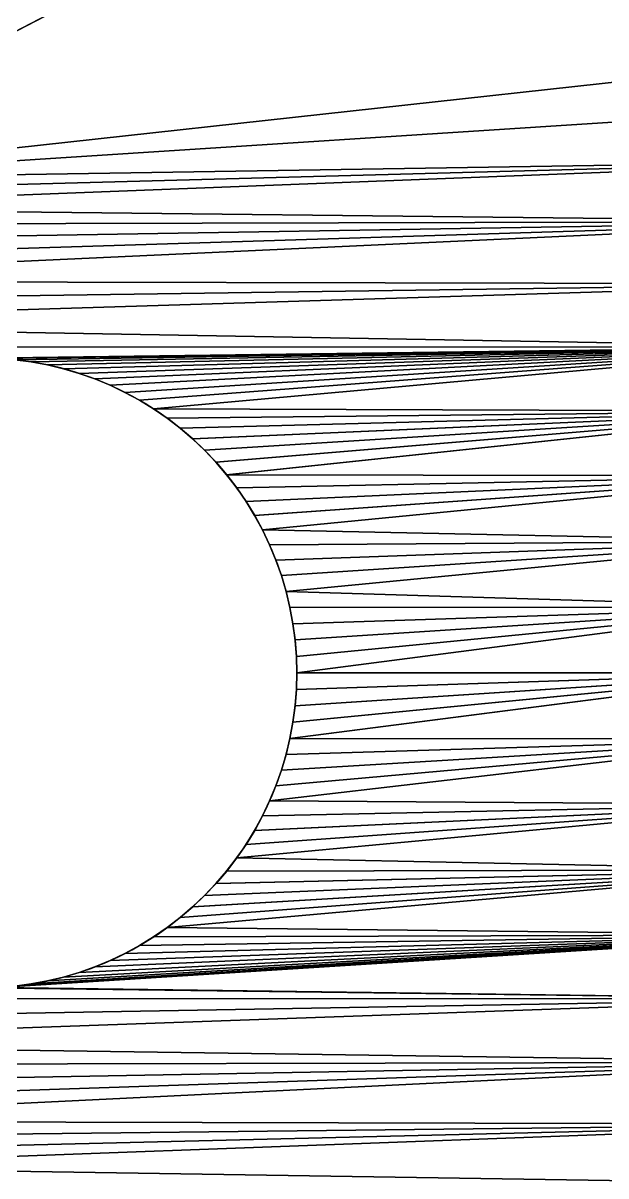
# Model space of a CAD drawing. Header units: millimetres. Extents: x 2854 to 3045, y 1707 to 1839.
# Drawn here: x 2959.664 to 2961.978, y 1712.031 to 1716.608 of the extents above; entities that cross this region are included whole.
import ezdxf

# ---------------------------------------------------------------- set-up
doc = ezdxf.new("R2010")
doc.units = ezdxf.units.MM

# ---------------------------------------------------------------- blocks, each defined once
blk = doc.blocks.new('Cilindro')
at = {"color": 250, "true_color": 0x1e1e1e}
for p, q in [((9.7606, 10.0001, 12.3261), (16.2486, 10.0004, 8.9602)), ((14.3661, 0.0003, 7.8839), (14.366, 10.0003, 7.8839)), ((9.7608, 0.0001, 12.326), (16.2488, 0.0004, 8.9602))]:
    blk.add_line(p, q, dxfattribs=at)
for p, q in [((14, 0.0003, 7), (13.9999, 10.0003, 7)), ((14.0017, 0.0003, 7.0654), (14.0016, 10.0003, 7.0654)), ((14.0017, 0.0003, 6.9346), (14.0016, 10.0003, 6.9346)), ((14.0068, 0.0003, 7.1307), (14.0067, 10.0003, 7.1307)), ((14.0068, 0.0003, 6.8693), (14.0067, 10.0003, 6.8693)), ((14.0154, 0.0003, 7.1955), (14.0153, 10.0003, 7.1955)), ((14.0154, 0.0003, 6.8045), (14.0153, 10.0003, 6.8045)), ((14.0273, 0.0003, 7.2599), (14.0272, 10.0003, 7.2599)), ((14.0273, 0.0003, 6.7401), (14.0272, 10.0003, 6.7401)), ((14.0426, 0.0003, 7.3235), (14.0425, 10.0003, 7.3235)), ((14.0426, 0.0003, 6.6765), (14.0425, 10.0003, 6.6765)), ((14.0612, 0.0003, 7.3863), (14.061, 10.0003, 7.3863)), ((14.0612, 0.0003, 6.6137), (14.061, 10.0003, 6.6137)), ((14.083, 0.0003, 7.448), (14.0829, 10.0003, 7.448)), ((14.083, 0.0003, 6.552), (14.0829, 10.0003, 6.552)), ((14.1081, 0.0003, 7.5084), (14.1079, 10.0003, 7.5084)), ((14.1081, 0.0003, 6.4916), (14.1079, 10.0003, 6.4916)), ((14.1362, 0.0003, 7.5675), (14.1361, 10.0003, 7.5675)), ((14.1362, 0.0003, 6.4325), (14.1361, 10.0003, 6.4325)), ((14.1675, 0.0003, 7.625), (14.1673, 10.0003, 7.625)), ((14.1675, 0.0003, 6.375), (14.1673, 10.0003, 6.375)), ((14.2017, 0.0003, 7.6808), (14.2015, 10.0003, 7.6808)), ((14.2017, 0.0003, 6.3192), (14.2015, 10.0003, 6.3192)), ((14.2387, 0.0003, 7.7347), (14.2386, 10.0003, 7.7347)), ((14.2387, 0.0003, 6.2653), (14.2386, 10.0003, 6.2653)), ((14.2786, 0.0003, 7.7867), (14.2784, 10.0003, 7.7867)), ((14.2786, 0.0003, 6.2133), (14.2784, 10.0003, 6.2134)), ((14.3211, 0.0003, 7.8364), (14.3209, 10.0003, 7.8364)), ((14.3211, 0.0003, 6.1636), (14.3209, 10.0003, 6.1636)), ((14.3661, 0.0004, 6.1161), (14.366, 10.0004, 6.1161)), ((14.4136, 0.0004, 7.9289), (14.4135, 10.0004, 7.9289)), ((14.4136, 0.0004, 6.0711), (14.4135, 10.0004, 6.0711)), ((14.4633, 0.0004, 7.9714), (14.4632, 10.0004, 7.9714)), ((14.5153, 0.0004, 8.0113), (14.5151, 10.0004, 8.0113)), ((14.5153, 0.0004, 5.9887), (14.5151, 10.0004, 5.9887)), ((14.5692, 0.0004, 5.9517), (14.5691, 10.0004, 5.9517)), ((14.5692, 0.0004, 8.0483), (14.5691, 10.0004, 8.0483)), ((14.625, 0.0004, 5.9175), (14.6249, 10.0004, 5.9175)), ((14.625, 0.0004, 8.0825), (14.6249, 10.0004, 8.0825)), ((14.6825, 0.0004, 5.8862), (14.6824, 10.0004, 5.8862)), ((14.6825, 0.0004, 8.1138), (14.6824, 10.0004, 8.1138)), ((14.7416, 0.0004, 5.8581), (14.7414, 10.0004, 5.8581)), ((14.7416, 0.0004, 8.1419), (14.7414, 10.0004, 8.1419)), ((14.802, 0.0004, 5.833), (14.8019, 10.0004, 5.833)), ((14.802, 0.0004, 8.167), (14.8019, 10.0004, 8.167)), ((14.8637, 0.0004, 5.8112), (14.8636, 10.0004, 5.8112)), ((14.8637, 0.0004, 8.1888), (14.8636, 10.0004, 8.1888)), ((14.9265, 0.0004, 5.7926), (14.9263, 10.0004, 5.7926)), ((14.9265, 0.0004, 8.2074), (14.9263, 10.0004, 8.2074)), ((14.9901, 0.0004, 5.7773), (14.99, 10.0004, 5.7773)), ((14.9901, 0.0004, 8.2227), (14.99, 10.0004, 8.2227)), ((15.0545, 0.0004, 5.7654), (15.0543, 10.0004, 5.7654)), ((15.0545, 0.0004, 8.2346), (15.0543, 10.0004, 8.2346))]:
    blk.add_line(p, q)
at = {"color": 40, "true_color": 0xffcc32}
blk.add_line((14.4633, 0.0004, 6.0286), (14.4632, 10.0004, 6.0286), dxfattribs=at)
at = {"color": 250, "true_color": 0x1e1e1e, "extrusion": (1.32248e-05, -1, -2.54174e-07)}
for centre in [(15.25, 7, -10.0002), (15.25, 7, -0.0002)]:
    blk.add_circle(centre, 1.25, dxfattribs=at)
at = {"color": 250, "true_color": 0x1e1e1e}
mesh = blk.add_polyface(dxfattribs=at)
corners = [(6.9999, 10.0001, 12), (4.2391, 10, 12.3261), (9.7606, 10.0001, 12.3261), (9.7238, 10.0001, 12.346), (4.5594, 10.0001, 12.4813), (9.4403, 10.0001, 12.4813), (4.8497, 10.0001, 12.6015), (9.1501, 10.0001, 12.6015), (5.1458, 10.0001, 12.7063), (8.854, 10.0001, 12.7063), (5.447, 10.0001, 12.7956), (8.5528, 10.0001, 12.7956), (5.7524, 10.0001, 12.8689), (8.2473, 10.0001, 12.8689), (6.0613, 10.0001, 12.9261), (7.9385, 10.0001, 12.9261), (6.3727, 10.0001, 12.9671), (7.627, 10.0001, 12.9671), (6.6859, 10.0001, 12.9918), (7.3139, 10.0001, 12.9918), (6.9999, 10.0001, 13), (6.6859, 10.0001, 1.0082), (7.3139, 10.0001, 1.0082), (6.9999, 10.0001, 1), (6.3727, 10.0001, 1.0329), (7.627, 10.0001, 1.0329), (6.0613, 10.0001, 1.0739), (7.9385, 10.0001, 1.0739), (5.7524, 10.0001, 1.1311), (8.2473, 10.0001, 1.1311), (5.447, 10.0001, 1.2044), (8.5528, 10.0001, 1.2044), (5.1458, 10.0001, 1.2937), (8.854, 10.0001, 1.2937), (4.8497, 10.0001, 1.3985), (9.1501, 10.0001, 1.3985), (4.5594, 10.0001, 1.5187), (9.4403, 10.0001, 1.5187), (4.2759, 10.0001, 1.654), (9.7238, 10.0001, 1.654), (4.2391, 10, 1.674), (9.7606, 10.0001, 1.674), (7.5225, 10.0001, 2.0274), (7.782, 10.0001, 2.0616), (8.0394, 10.0001, 2.1093), (8.294, 10.0001, 2.1704), (8.545, 10.0001, 2.2447), (8.7917, 10.0001, 2.3321), (16.2486, 10.0004, 5.0398), (9.0336, 10.0001, 2.4323), (9.2698, 10.0001, 2.545), (9.4999, 10.0002, 2.6699), (9.7231, 10.0002, 2.8067), (9.9388, 10.0002, 2.9549), (10.1465, 10.0002, 3.1143), (10.3455, 10.0002, 3.2843), (10.5354, 10.0002, 3.4645), (10.7156, 10.0002, 3.6543), (10.8856, 10.0002, 3.8534), (13.9999, 10.0003, 7), (11.9999, 10.0002, 7), (11.993, 10.0002, 7.2617), (14.0425, 10.0003, 7.3235), (11.9725, 10.0002, 7.5226), (16.2486, 10.0004, 8.9602), (11.33, 10.0002, 9.5), (11.1932, 10.0002, 9.7232), (11.045, 10.0002, 9.9389), (10.8856, 10.0002, 10.1466), (10.7156, 10.0002, 10.3457), (10.5354, 10.0002, 10.5355), (10.3455, 10.0002, 10.7157), (10.1465, 10.0002, 10.8857), (9.9388, 10.0002, 11.0451), (9.7231, 10.0002, 11.1934), (9.4999, 10.0001, 11.3301), (9.2698, 10.0001, 11.455), (9.0336, 10.0001, 11.5677), (8.7917, 10.0001, 11.6679), (8.545, 10.0001, 11.7553), (8.294, 10.0001, 11.8296), (8.0394, 10.0001, 11.8907), (7.782, 10.0001, 11.9384), (7.5225, 10.0001, 11.9726), (7.2615, 10.0001, 11.9932)]
mesh.append_faces([[corners[k] for k in face] for face in [(19, 18, 20), (21, 22, 23)]], dxfattribs={"vtx0": -1, "color": 250})
mesh.append_faces([[corners[k] for k in face] for face in [(2, 1, 3), (3, 4, 5), (5, 6, 7), (7, 8, 9), (9, 10, 11), (11, 12, 13), (13, 14, 15), (15, 16, 17), (17, 18, 19), (22, 24, 25), (25, 26, 27), (27, 28, 29), (29, 30, 31), (31, 32, 33), (33, 34, 35), (35, 36, 37), (37, 38, 39), (39, 40, 41), (41, 47, 48), (64, 65, 2)]], dxfattribs={"vtx0": -1, "vtx1": -1, "color": 250})
mesh.append_faces([[corners[k] for k in face] for face in [(0, 1, 2), (41, 40, 42)]], dxfattribs={"vtx0": -1, "vtx1": -1, "vtx2": -1, "color": 250})
mesh.append_faces([[corners[k] for k in face] for face in [(41, 42, 43), (41, 43, 44), (41, 44, 45), (41, 45, 46), (41, 46, 47), (48, 47, 49), (48, 49, 50), (48, 50, 51), (48, 51, 52), (48, 52, 53), (48, 53, 54), (48, 54, 55), (48, 55, 56), (48, 56, 57), (48, 57, 58), (59, 60, 61), (62, 61, 63), (2, 65, 66), (2, 66, 67), (2, 67, 68), (2, 68, 69), (2, 69, 70), (2, 70, 71), (2, 71, 72), (2, 72, 73), (2, 73, 74), (2, 74, 75), (2, 75, 76), (2, 76, 77), (2, 77, 78), (2, 78, 79), (2, 79, 80), (2, 80, 81), (2, 81, 82), (2, 82, 83), (2, 83, 84), (2, 84, 0)]], dxfattribs={"vtx0": -1, "vtx2": -1, "color": 250})
mesh = blk.add_polyface(dxfattribs=at)
corners = [(9.7608, 0.0001, 12.326), (16.2486, 10.0004, 8.9602), (9.7606, 10.0001, 12.3261), (16.2488, 0.0004, 8.9602)]
mesh.append_faces([[corners[k] for k in face] for face in [(0, 1, 2), (1, 0, 3)]], dxfattribs={"vtx0": -1, "color": 250})
mesh = blk.add_polyface(dxfattribs=at)
corners = [(16.2486, 10.0004, 5.0398), (9.7608, 0.0001, 1.674), (9.7606, 10.0001, 1.674), (16.2488, 0.0004, 5.0398)]
mesh.append_faces([[corners[k] for k in face] for face in [(0, 1, 2), (1, 0, 3)]], dxfattribs={"vtx0": -1, "color": 250})
mesh = blk.add_polyface(dxfattribs=at)
corners = [(16.2486, 10.0004, 5.0398), (10.8856, 10.0002, 3.8534), (11.045, 10.0002, 4.0611), (11.1932, 10.0002, 4.2768), (11.33, 10.0002, 4.5), (11.4549, 10.0002, 4.7301), (11.5676, 10.0002, 4.9663), (11.6678, 10.0002, 5.2082), (16.543, 10.0004, 5.2202), (11.7552, 10.0002, 5.4549), (16.8848, 10.0004, 5.5279), (11.8295, 10.0002, 5.7059), (15.1844, 10.0004, 5.7517), (11.8906, 10.0002, 5.9604), (14.6249, 10.0004, 5.9175), (14.5691, 10.0004, 5.9517), (14.5151, 10.0004, 5.9887), (11.9383, 10.0002, 6.2178), (14.4632, 10.0004, 6.0286), (14.4135, 10.0004, 6.0711), (14.366, 10.0004, 6.1161), (14.3209, 10.0003, 6.1636), (14.2784, 10.0003, 6.2134), (14.2386, 10.0003, 6.2653), (11.9725, 10.0002, 6.4774), (14.2015, 10.0003, 6.3192), (14.1673, 10.0003, 6.375), (14.1361, 10.0003, 6.4325), (14.1079, 10.0003, 6.4916), (11.993, 10.0002, 6.7383), (14.0829, 10.0003, 6.552), (14.061, 10.0003, 6.6137), (14.0425, 10.0003, 6.6765), (14.0272, 10.0003, 6.7401), (11.9999, 10.0002, 7), (14.0153, 10.0003, 6.8045), (14.0067, 10.0003, 6.8693), (14.0016, 10.0003, 6.9346), (13.9999, 10.0003, 7), (11.993, 10.0002, 7.2617), (14.0016, 10.0003, 7.0654), (14.0067, 10.0003, 7.1307), (14.0153, 10.0003, 7.1955), (14.0272, 10.0003, 7.2599), (14.0425, 10.0003, 7.3235), (11.9725, 10.0002, 7.5226), (14.061, 10.0003, 7.3863), (14.0829, 10.0003, 7.448), (14.1079, 10.0003, 7.5084), (14.1361, 10.0003, 7.5675), (11.9383, 10.0002, 7.7822), (14.1673, 10.0003, 7.625), (14.2015, 10.0003, 7.6808), (14.2386, 10.0003, 7.7347), (14.2784, 10.0003, 7.7867), (11.8906, 10.0002, 8.0396), (14.3209, 10.0003, 7.8364), (14.366, 10.0003, 7.8839), (14.4135, 10.0004, 7.9289), (14.4632, 10.0004, 7.9714), (14.5151, 10.0004, 8.0113), (14.5691, 10.0004, 8.0483), (11.8295, 10.0002, 8.2941), (14.6249, 10.0004, 8.0825), (14.6824, 10.0004, 8.1138), (16.9596, 10.0004, 8.3845), (11.7552, 10.0002, 8.5451), (16.8055, 10.0004, 8.5556), (11.6678, 10.0002, 8.7918), (16.4481, 10.0004, 8.8451), (11.5676, 10.0002, 9.0337), (16.2486, 10.0004, 8.9602), (11.4549, 10.0002, 9.27), (11.33, 10.0002, 9.5)]
mesh.append_faces([[corners[k] for k in face] for face in [(14, 13, 15), (15, 13, 16), (16, 17, 18), (18, 17, 19), (19, 17, 20), (20, 17, 21), (21, 17, 22), (22, 17, 23), (23, 24, 25), (25, 24, 26), (26, 24, 27), (27, 24, 28), (28, 29, 30), (30, 29, 31), (31, 29, 32), (32, 29, 33), (33, 34, 35), (35, 34, 36), (36, 34, 37), (37, 34, 38), (38, 39, 40), (40, 39, 41), (41, 39, 42), (42, 39, 43), (43, 39, 44), (44, 45, 46), (46, 45, 47), (47, 45, 48), (48, 45, 49), (49, 50, 51), (51, 50, 52), (52, 50, 53), (53, 50, 54), (54, 55, 56), (56, 55, 57), (57, 55, 58), (58, 55, 59), (59, 55, 60), (60, 55, 61), (61, 62, 63), (63, 62, 64)]], dxfattribs={"vtx0": -1, "vtx1": -1, "color": 250})
mesh.append_faces([[corners[k] for k in face] for face in [(0, 1, 2), (0, 2, 3), (0, 3, 4), (0, 4, 5), (0, 5, 6), (0, 6, 7), (8, 7, 9), (10, 9, 11), (12, 11, 13), (16, 13, 17), (23, 17, 24), (28, 24, 29), (33, 29, 34), (49, 45, 50), (54, 50, 55), (61, 55, 62), (65, 62, 66), (67, 66, 68), (69, 68, 70), (71, 70, 72), (71, 72, 73)]], dxfattribs={"vtx0": -1, "vtx2": -1, "color": 250})
mesh = blk.add_polyface(dxfattribs=at)
corners = [(16.2486, 10.0004, 5.0398), (11.6678, 10.0002, 5.2082), (16.3499, 10.0004, 5.0947), (16.4481, 10.0004, 5.1549), (16.543, 10.0004, 5.2202), (11.7552, 10.0002, 5.4549), (16.6344, 10.0004, 5.2903), (16.722, 10.0004, 5.3651), (16.8055, 10.0004, 5.4444), (16.8848, 10.0004, 5.5279), (11.8295, 10.0002, 5.7059), (16.9596, 10.0004, 5.6155), (17.0297, 10.0004, 5.7069), (15.2499, 10.0004, 5.75), (15.1844, 10.0004, 5.7517), (11.8906, 10.0002, 5.9604), (15.1192, 10.0004, 5.7569), (15.0543, 10.0004, 5.7654), (14.99, 10.0004, 5.7773), (14.9263, 10.0004, 5.7926), (14.8636, 10.0004, 5.8112), (14.8019, 10.0004, 5.833), (14.7414, 10.0004, 5.8581), (14.6824, 10.0004, 5.8862), (14.6249, 10.0004, 5.9175), (14.6824, 10.0004, 8.1138), (11.8295, 10.0002, 8.2941), (14.7414, 10.0004, 8.1419), (14.8019, 10.0004, 8.167), (14.8636, 10.0004, 8.1888), (14.9263, 10.0004, 8.2074), (14.99, 10.0004, 8.2227), (15.0543, 10.0004, 8.2346), (15.1192, 10.0004, 8.2432), (15.1844, 10.0004, 8.2483), (15.2499, 10.0004, 8.25), (17.0297, 10.0004, 8.2931), (16.9596, 10.0004, 8.3845), (11.7552, 10.0002, 8.5451), (16.8848, 10.0004, 8.4721), (16.8055, 10.0004, 8.5556), (11.6678, 10.0002, 8.7918), (16.722, 10.0004, 8.6349), (16.6344, 10.0004, 8.7097), (16.543, 10.0004, 8.7798), (16.4481, 10.0004, 8.8451), (11.5676, 10.0002, 9.0337), (16.3499, 10.0004, 8.9053), (16.2486, 10.0004, 8.9602), (15.3153, 10.0004, 5.7517), (17.0949, 10.0004, 5.8018), (15.3805, 10.0004, 5.7569), (15.4454, 10.0004, 5.7654), (15.5098, 10.0004, 5.7773), (15.5734, 10.0004, 5.7926), (15.6361, 10.0004, 5.8112), (17.1551, 10.0004, 5.9), (15.6978, 10.0004, 5.833), (15.7583, 10.0004, 5.8581), (15.8174, 10.0004, 5.8862), (15.8749, 10.0004, 5.9175), (17.2101, 10.0004, 6.0012), (15.9307, 10.0004, 5.9517), (17.1551, 10.0004, 8.1), (15.9307, 10.0004, 8.0483), (15.8749, 10.0004, 8.0825), (15.8174, 10.0004, 8.1138), (17.0949, 10.0004, 8.1982), (15.7583, 10.0004, 8.1419), (15.6978, 10.0004, 8.167), (15.6361, 10.0004, 8.1888), (15.5734, 10.0004, 8.2074), (15.5098, 10.0004, 8.2227), (15.4454, 10.0004, 8.2346), (15.3805, 10.0004, 8.2432), (15.3153, 10.0004, 8.2483)]
mesh.append_faces([[corners[k] for k in face] for face in [(0, 1, 2), (2, 1, 3), (3, 1, 4), (4, 5, 6), (6, 5, 7), (7, 5, 8), (8, 5, 9), (9, 10, 11), (11, 10, 12), (13, 10, 14), (14, 15, 16), (16, 15, 17), (17, 15, 18), (18, 15, 19), (19, 15, 20), (20, 15, 21), (21, 15, 22), (22, 15, 23), (23, 15, 24), (25, 26, 27), (27, 26, 28), (28, 26, 29), (29, 26, 30), (30, 26, 31), (31, 26, 32), (32, 26, 33), (33, 26, 34), (34, 26, 35), (36, 26, 37), (37, 38, 39), (39, 38, 40), (40, 41, 42), (42, 41, 43), (43, 41, 44), (44, 41, 45), (45, 46, 47), (47, 46, 48), (49, 12, 13)]], dxfattribs={"vtx0": -1, "vtx1": -1, "color": 250})
mesh.append_faces([[corners[k] for k in face] for face in [(12, 10, 13), (35, 26, 36)]], dxfattribs={"vtx0": -1, "vtx1": -1, "vtx2": -1, "color": 250})
mesh.append_faces([[corners[k] for k in face] for face in [(50, 49, 51), (50, 51, 52), (50, 52, 53), (50, 53, 54), (50, 54, 55), (56, 55, 57), (56, 57, 58), (56, 58, 59), (56, 59, 60), (61, 60, 62), (63, 64, 65), (63, 65, 66), (67, 66, 68), (67, 68, 69), (67, 69, 70), (67, 70, 71), (36, 71, 72), (36, 72, 73), (36, 73, 74), (36, 74, 75), (36, 75, 35)]], dxfattribs={"vtx0": -1, "vtx2": -1, "color": 250})
mesh = blk.add_polyface(dxfattribs=at)
corners = [(13.9999, 10.0003, 7), (14.0017, 0.0003, 7.0654), (14, 0.0003, 7), (14.0016, 10.0003, 7.0654)]
mesh.append_faces([[corners[k] for k in face] for face in [(0, 1, 2), (1, 0, 3)]], dxfattribs={"vtx0": -1, "color": 250})
mesh = blk.add_polyface(dxfattribs=at)
corners = [(14.0017, 0.0003, 6.9346), (13.9999, 10.0003, 7), (14, 0.0003, 7), (14.0016, 10.0003, 6.9346)]
mesh.append_faces([[corners[k] for k in face] for face in [(0, 1, 2), (1, 0, 3)]], dxfattribs={"vtx0": -1, "color": 250})
mesh = blk.add_polyface(dxfattribs=at)
corners = [(14.0016, 10.0003, 7.0654), (14.0068, 0.0003, 7.1307), (14.0017, 0.0003, 7.0654), (14.0067, 10.0003, 7.1307)]
mesh.append_faces([[corners[k] for k in face] for face in [(0, 1, 2), (1, 0, 3)]], dxfattribs={"vtx0": -1, "color": 250})
mesh = blk.add_polyface(dxfattribs=at)
corners = [(14.0068, 0.0003, 6.8693), (14.0016, 10.0003, 6.9346), (14.0017, 0.0003, 6.9346), (14.0067, 10.0003, 6.8693)]
mesh.append_faces([[corners[k] for k in face] for face in [(0, 1, 2), (1, 0, 3)]], dxfattribs={"vtx0": -1, "color": 250})
mesh = blk.add_polyface(dxfattribs=at)
corners = [(14.0067, 10.0003, 7.1307), (14.0154, 0.0003, 7.1955), (14.0068, 0.0003, 7.1307), (14.0153, 10.0003, 7.1955)]
mesh.append_faces([[corners[k] for k in face] for face in [(0, 1, 2), (1, 0, 3)]], dxfattribs={"vtx0": -1, "color": 250})
mesh = blk.add_polyface(dxfattribs=at)
corners = [(14.0154, 0.0003, 6.8045), (14.0067, 10.0003, 6.8693), (14.0068, 0.0003, 6.8693), (14.0153, 10.0003, 6.8045)]
mesh.append_faces([[corners[k] for k in face] for face in [(0, 1, 2), (1, 0, 3)]], dxfattribs={"vtx0": -1, "color": 250})
mesh = blk.add_polyface(dxfattribs=at)
corners = [(14.0153, 10.0003, 7.1955), (14.0273, 0.0003, 7.2599), (14.0154, 0.0003, 7.1955), (14.0272, 10.0003, 7.2599)]
mesh.append_faces([[corners[k] for k in face] for face in [(0, 1, 2), (1, 0, 3)]], dxfattribs={"vtx0": -1, "color": 250})
mesh = blk.add_polyface(dxfattribs=at)
corners = [(14.0273, 0.0003, 6.7401), (14.0153, 10.0003, 6.8045), (14.0154, 0.0003, 6.8045), (14.0272, 10.0003, 6.7401)]
mesh.append_faces([[corners[k] for k in face] for face in [(0, 1, 2), (1, 0, 3)]], dxfattribs={"vtx0": -1, "color": 250})
mesh = blk.add_polyface(dxfattribs=at)
corners = [(14.0272, 10.0003, 7.2599), (14.0426, 0.0003, 7.3235), (14.0273, 0.0003, 7.2599), (14.0425, 10.0003, 7.3235)]
mesh.append_faces([[corners[k] for k in face] for face in [(0, 1, 2), (1, 0, 3)]], dxfattribs={"vtx0": -1, "color": 250})
mesh = blk.add_polyface(dxfattribs=at)
corners = [(14.0426, 0.0003, 6.6765), (14.0272, 10.0003, 6.7401), (14.0273, 0.0003, 6.7401), (14.0425, 10.0003, 6.6765)]
mesh.append_faces([[corners[k] for k in face] for face in [(0, 1, 2), (1, 0, 3)]], dxfattribs={"vtx0": -1, "color": 250})
mesh = blk.add_polyface(dxfattribs=at)
corners = [(14.0425, 10.0003, 7.3235), (14.0612, 0.0003, 7.3863), (14.0426, 0.0003, 7.3235), (14.061, 10.0003, 7.3863)]
mesh.append_faces([[corners[k] for k in face] for face in [(0, 1, 2), (1, 0, 3)]], dxfattribs={"vtx0": -1, "color": 250})
mesh = blk.add_polyface(dxfattribs=at)
corners = [(14.0612, 0.0003, 6.6137), (14.0425, 10.0003, 6.6765), (14.0426, 0.0003, 6.6765), (14.061, 10.0003, 6.6137)]
mesh.append_faces([[corners[k] for k in face] for face in [(0, 1, 2), (1, 0, 3)]], dxfattribs={"vtx0": -1, "color": 250})
mesh = blk.add_polyface(dxfattribs=at)
corners = [(14.061, 10.0003, 7.3863), (14.083, 0.0003, 7.448), (14.0612, 0.0003, 7.3863), (14.0829, 10.0003, 7.448)]
mesh.append_faces([[corners[k] for k in face] for face in [(0, 1, 2), (1, 0, 3)]], dxfattribs={"vtx0": -1, "color": 250})
mesh = blk.add_polyface(dxfattribs=at)
corners = [(14.083, 0.0003, 6.552), (14.061, 10.0003, 6.6137), (14.0612, 0.0003, 6.6137), (14.0829, 10.0003, 6.552)]
mesh.append_faces([[corners[k] for k in face] for face in [(0, 1, 2), (1, 0, 3)]], dxfattribs={"vtx0": -1, "color": 250})
mesh = blk.add_polyface(dxfattribs=at)
corners = [(14.0829, 10.0003, 7.448), (14.1081, 0.0003, 7.5084), (14.083, 0.0003, 7.448), (14.1079, 10.0003, 7.5084)]
mesh.append_faces([[corners[k] for k in face] for face in [(0, 1, 2), (1, 0, 3)]], dxfattribs={"vtx0": -1, "color": 250})
mesh = blk.add_polyface(dxfattribs=at)
corners = [(14.1081, 0.0003, 6.4916), (14.0829, 10.0003, 6.552), (14.083, 0.0003, 6.552), (14.1079, 10.0003, 6.4916)]
mesh.append_faces([[corners[k] for k in face] for face in [(0, 1, 2), (1, 0, 3)]], dxfattribs={"vtx0": -1, "color": 250})
mesh = blk.add_polyface(dxfattribs=at)
corners = [(14.1079, 10.0003, 7.5084), (14.1362, 0.0003, 7.5675), (14.1081, 0.0003, 7.5084), (14.1361, 10.0003, 7.5675)]
mesh.append_faces([[corners[k] for k in face] for face in [(0, 1, 2), (1, 0, 3)]], dxfattribs={"vtx0": -1, "color": 250})
mesh = blk.add_polyface(dxfattribs=at)
corners = [(14.1362, 0.0003, 6.4325), (14.1079, 10.0003, 6.4916), (14.1081, 0.0003, 6.4916), (14.1361, 10.0003, 6.4325)]
mesh.append_faces([[corners[k] for k in face] for face in [(0, 1, 2), (1, 0, 3)]], dxfattribs={"vtx0": -1, "color": 250})
mesh = blk.add_polyface(dxfattribs=at)
corners = [(14.1361, 10.0003, 7.5675), (14.1675, 0.0003, 7.625), (14.1362, 0.0003, 7.5675), (14.1673, 10.0003, 7.625)]
mesh.append_faces([[corners[k] for k in face] for face in [(0, 1, 2), (1, 0, 3)]], dxfattribs={"vtx0": -1, "color": 250})
mesh = blk.add_polyface(dxfattribs=at)
corners = [(14.1675, 0.0003, 6.375), (14.1361, 10.0003, 6.4325), (14.1362, 0.0003, 6.4325), (14.1673, 10.0003, 6.375)]
mesh.append_faces([[corners[k] for k in face] for face in [(0, 1, 2), (1, 0, 3)]], dxfattribs={"vtx0": -1, "color": 250})
mesh = blk.add_polyface(dxfattribs=at)
corners = [(14.1673, 10.0003, 7.625), (14.2017, 0.0003, 7.6808), (14.1675, 0.0003, 7.625), (14.2015, 10.0003, 7.6808)]
mesh.append_faces([[corners[k] for k in face] for face in [(0, 1, 2), (1, 0, 3)]], dxfattribs={"vtx0": -1, "color": 250})
mesh = blk.add_polyface(dxfattribs=at)
corners = [(14.2017, 0.0003, 6.3192), (14.1673, 10.0003, 6.375), (14.1675, 0.0003, 6.375), (14.2015, 10.0003, 6.3192)]
mesh.append_faces([[corners[k] for k in face] for face in [(0, 1, 2), (1, 0, 3)]], dxfattribs={"vtx0": -1, "color": 250})
mesh = blk.add_polyface(dxfattribs=at)
corners = [(14.2015, 10.0003, 7.6808), (14.2387, 0.0003, 7.7347), (14.2017, 0.0003, 7.6808), (14.2386, 10.0003, 7.7347)]
mesh.append_faces([[corners[k] for k in face] for face in [(0, 1, 2), (1, 0, 3)]], dxfattribs={"vtx0": -1, "color": 250})
mesh = blk.add_polyface(dxfattribs=at)
corners = [(14.2387, 0.0003, 6.2653), (14.2015, 10.0003, 6.3192), (14.2017, 0.0003, 6.3192), (14.2386, 10.0003, 6.2653)]
mesh.append_faces([[corners[k] for k in face] for face in [(0, 1, 2), (1, 0, 3)]], dxfattribs={"vtx0": -1, "color": 250})
mesh = blk.add_polyface(dxfattribs=at)
corners = [(14.2386, 10.0003, 7.7347), (14.2786, 0.0003, 7.7867), (14.2387, 0.0003, 7.7347), (14.2784, 10.0003, 7.7867)]
mesh.append_faces([[corners[k] for k in face] for face in [(0, 1, 2), (1, 0, 3)]], dxfattribs={"vtx0": -1, "color": 250})
mesh = blk.add_polyface(dxfattribs=at)
corners = [(14.2786, 0.0003, 6.2133), (14.2386, 10.0003, 6.2653), (14.2387, 0.0003, 6.2653), (14.2784, 10.0003, 6.2134)]
mesh.append_faces([[corners[k] for k in face] for face in [(0, 1, 2), (1, 0, 3)]], dxfattribs={"vtx0": -1, "color": 250})
mesh = blk.add_polyface(dxfattribs=at)
corners = [(14.2784, 10.0003, 7.7867), (14.3211, 0.0003, 7.8364), (14.2786, 0.0003, 7.7867), (14.3209, 10.0003, 7.8364)]
mesh.append_faces([[corners[k] for k in face] for face in [(0, 1, 2), (1, 0, 3)]], dxfattribs={"vtx0": -1, "color": 250})
mesh = blk.add_polyface(dxfattribs=at)
corners = [(14.3211, 0.0003, 6.1636), (14.2784, 10.0003, 6.2134), (14.2786, 0.0003, 6.2133), (14.3209, 10.0003, 6.1636)]
mesh.append_faces([[corners[k] for k in face] for face in [(0, 1, 2), (1, 0, 3)]], dxfattribs={"vtx0": -1, "color": 250})
mesh = blk.add_polyface(dxfattribs=at)
corners = [(14.3661, 0.0004, 6.1161), (14.3209, 10.0003, 6.1636), (14.3211, 0.0003, 6.1636), (14.366, 10.0004, 6.1161)]
mesh.append_faces([[corners[k] for k in face] for face in [(0, 1, 2), (1, 0, 3)]], dxfattribs={"vtx0": -1, "color": 250})
mesh = blk.add_polyface(dxfattribs=at)
corners = [(14.3209, 10.0003, 7.8364), (14.3661, 0.0003, 7.8839), (14.3211, 0.0003, 7.8364), (14.366, 10.0003, 7.8839)]
mesh.append_faces([[corners[k] for k in face] for face in [(0, 1, 2), (1, 0, 3)]], dxfattribs={"vtx0": -1, "color": 250})
mesh = blk.add_polyface(dxfattribs=at)
corners = [(14.4135, 10.0004, 7.9289), (14.3661, 0.0003, 7.8839), (14.366, 10.0003, 7.8839), (14.4136, 0.0004, 7.9289)]
mesh.append_faces([[corners[k] for k in face] for face in [(0, 1, 2), (1, 0, 3)]], dxfattribs={"vtx0": -1, "color": 250})
mesh = blk.add_polyface(dxfattribs=at)
corners = [(14.3661, 0.0004, 6.1161), (14.4135, 10.0004, 6.0711), (14.366, 10.0004, 6.1161), (14.4136, 0.0004, 6.0711)]
mesh.append_faces([[corners[k] for k in face] for face in [(0, 1, 2), (1, 0, 3)]], dxfattribs={"vtx0": -1, "color": 250})
mesh = blk.add_polyface(dxfattribs=at)
corners = [(14.4632, 10.0004, 7.9714), (14.4136, 0.0004, 7.9289), (14.4135, 10.0004, 7.9289), (14.4633, 0.0004, 7.9714)]
mesh.append_faces([[corners[k] for k in face] for face in [(0, 1, 2), (1, 0, 3)]], dxfattribs={"vtx0": -1, "color": 250})
mesh = blk.add_polyface(dxfattribs=at)
corners = [(14.4136, 0.0004, 6.0711), (14.4632, 10.0004, 6.0286), (14.4135, 10.0004, 6.0711), (14.4633, 0.0004, 6.0286)]
mesh.append_faces([[corners[k] for k in face] for face in [(0, 1, 2), (1, 0, 3)]], dxfattribs={"vtx0": -1, "color": 250})
mesh = blk.add_polyface(dxfattribs=at)
corners = [(14.5151, 10.0004, 8.0113), (14.4633, 0.0004, 7.9714), (14.4632, 10.0004, 7.9714), (14.5153, 0.0004, 8.0113)]
mesh.append_faces([[corners[k] for k in face] for face in [(0, 1, 2), (1, 0, 3)]], dxfattribs={"vtx0": -1, "color": 250})
mesh = blk.add_polyface(dxfattribs=at)
corners = [(14.4633, 0.0004, 6.0286), (14.5151, 10.0004, 5.9887), (14.4632, 10.0004, 6.0286), (14.5153, 0.0004, 5.9887)]
mesh.append_faces([[corners[k] for k in face] for face in [(0, 1, 2), (1, 0, 3)]], dxfattribs={"vtx0": -1, "color": 250})
mesh = blk.add_polyface(dxfattribs=at)
corners = [(14.5153, 0.0004, 5.9887), (14.5691, 10.0004, 5.9517), (14.5151, 10.0004, 5.9887), (14.5692, 0.0004, 5.9517)]
mesh.append_faces([[corners[k] for k in face] for face in [(0, 1, 2), (1, 0, 3)]], dxfattribs={"vtx0": -1, "color": 250})
mesh = blk.add_polyface(dxfattribs=at)
corners = [(14.5691, 10.0004, 8.0483), (14.5153, 0.0004, 8.0113), (14.5151, 10.0004, 8.0113), (14.5692, 0.0004, 8.0483)]
mesh.append_faces([[corners[k] for k in face] for face in [(0, 1, 2), (1, 0, 3)]], dxfattribs={"vtx0": -1, "color": 250})
mesh = blk.add_polyface(dxfattribs=at)
corners = [(14.5692, 0.0004, 5.9517), (14.6249, 10.0004, 5.9175), (14.5691, 10.0004, 5.9517), (14.625, 0.0004, 5.9175)]
mesh.append_faces([[corners[k] for k in face] for face in [(0, 1, 2), (1, 0, 3)]], dxfattribs={"vtx0": -1, "color": 250})
mesh = blk.add_polyface(dxfattribs=at)
corners = [(14.6249, 10.0004, 8.0825), (14.5692, 0.0004, 8.0483), (14.5691, 10.0004, 8.0483), (14.625, 0.0004, 8.0825)]
mesh.append_faces([[corners[k] for k in face] for face in [(0, 1, 2), (1, 0, 3)]], dxfattribs={"vtx0": -1, "color": 250})
mesh = blk.add_polyface(dxfattribs=at)
corners = [(14.625, 0.0004, 5.9175), (14.6824, 10.0004, 5.8862), (14.6249, 10.0004, 5.9175), (14.6825, 0.0004, 5.8862)]
mesh.append_faces([[corners[k] for k in face] for face in [(0, 1, 2), (1, 0, 3)]], dxfattribs={"vtx0": -1, "color": 250})
mesh = blk.add_polyface(dxfattribs=at)
corners = [(14.6824, 10.0004, 8.1138), (14.625, 0.0004, 8.0825), (14.6249, 10.0004, 8.0825), (14.6825, 0.0004, 8.1138)]
mesh.append_faces([[corners[k] for k in face] for face in [(0, 1, 2), (1, 0, 3)]], dxfattribs={"vtx0": -1, "color": 250})
mesh = blk.add_polyface(dxfattribs=at)
corners = [(14.6825, 0.0004, 5.8862), (14.7414, 10.0004, 5.8581), (14.6824, 10.0004, 5.8862), (14.7416, 0.0004, 5.8581)]
mesh.append_faces([[corners[k] for k in face] for face in [(0, 1, 2), (1, 0, 3)]], dxfattribs={"vtx0": -1, "color": 250})
mesh = blk.add_polyface(dxfattribs=at)
corners = [(14.7414, 10.0004, 8.1419), (14.6825, 0.0004, 8.1138), (14.6824, 10.0004, 8.1138), (14.7416, 0.0004, 8.1419)]
mesh.append_faces([[corners[k] for k in face] for face in [(0, 1, 2), (1, 0, 3)]], dxfattribs={"vtx0": -1, "color": 250})
mesh = blk.add_polyface(dxfattribs=at)
corners = [(14.7416, 0.0004, 5.8581), (14.8019, 10.0004, 5.833), (14.7414, 10.0004, 5.8581), (14.802, 0.0004, 5.833)]
mesh.append_faces([[corners[k] for k in face] for face in [(0, 1, 2), (1, 0, 3)]], dxfattribs={"vtx0": -1, "color": 250})
mesh = blk.add_polyface(dxfattribs=at)
corners = [(14.8019, 10.0004, 8.167), (14.7416, 0.0004, 8.1419), (14.7414, 10.0004, 8.1419), (14.802, 0.0004, 8.167)]
mesh.append_faces([[corners[k] for k in face] for face in [(0, 1, 2), (1, 0, 3)]], dxfattribs={"vtx0": -1, "color": 250})
mesh = blk.add_polyface(dxfattribs=at)
corners = [(14.802, 0.0004, 5.833), (14.8636, 10.0004, 5.8112), (14.8019, 10.0004, 5.833), (14.8637, 0.0004, 5.8112)]
mesh.append_faces([[corners[k] for k in face] for face in [(0, 1, 2), (1, 0, 3)]], dxfattribs={"vtx0": -1, "color": 250})
mesh = blk.add_polyface(dxfattribs=at)
corners = [(14.8636, 10.0004, 8.1888), (14.802, 0.0004, 8.167), (14.8019, 10.0004, 8.167), (14.8637, 0.0004, 8.1888)]
mesh.append_faces([[corners[k] for k in face] for face in [(0, 1, 2), (1, 0, 3)]], dxfattribs={"vtx0": -1, "color": 250})
mesh = blk.add_polyface(dxfattribs=at)
corners = [(14.8637, 0.0004, 5.8112), (14.9263, 10.0004, 5.7926), (14.8636, 10.0004, 5.8112), (14.9265, 0.0004, 5.7926)]
mesh.append_faces([[corners[k] for k in face] for face in [(0, 1, 2), (1, 0, 3)]], dxfattribs={"vtx0": -1, "color": 250})
mesh = blk.add_polyface(dxfattribs=at)
corners = [(14.9263, 10.0004, 8.2074), (14.8637, 0.0004, 8.1888), (14.8636, 10.0004, 8.1888), (14.9265, 0.0004, 8.2074)]
mesh.append_faces([[corners[k] for k in face] for face in [(0, 1, 2), (1, 0, 3)]], dxfattribs={"vtx0": -1, "color": 250})
mesh = blk.add_polyface(dxfattribs=at)
corners = [(14.9265, 0.0004, 5.7926), (14.99, 10.0004, 5.7773), (14.9263, 10.0004, 5.7926), (14.9901, 0.0004, 5.7773)]
mesh.append_faces([[corners[k] for k in face] for face in [(0, 1, 2), (1, 0, 3)]], dxfattribs={"vtx0": -1, "color": 250})
mesh = blk.add_polyface(dxfattribs=at)
corners = [(14.99, 10.0004, 8.2227), (14.9265, 0.0004, 8.2074), (14.9263, 10.0004, 8.2074), (14.9901, 0.0004, 8.2227)]
mesh.append_faces([[corners[k] for k in face] for face in [(0, 1, 2), (1, 0, 3)]], dxfattribs={"vtx0": -1, "color": 250})
mesh = blk.add_polyface(dxfattribs=at)
corners = [(14.9901, 0.0004, 5.7773), (15.0543, 10.0004, 5.7654), (14.99, 10.0004, 5.7773), (15.0545, 0.0004, 5.7654)]
mesh.append_faces([[corners[k] for k in face] for face in [(0, 1, 2), (1, 0, 3)]], dxfattribs={"vtx0": -1, "color": 250})
mesh = blk.add_polyface(dxfattribs=at)
corners = [(15.0543, 10.0004, 8.2346), (14.9901, 0.0004, 8.2227), (14.99, 10.0004, 8.2227), (15.0545, 0.0004, 8.2346)]
mesh.append_faces([[corners[k] for k in face] for face in [(0, 1, 2), (1, 0, 3)]], dxfattribs={"vtx0": -1, "color": 250})
mesh = blk.add_polyface(dxfattribs=at)
corners = [(15.0545, 0.0004, 5.7654), (15.1192, 10.0004, 5.7569), (15.0543, 10.0004, 5.7654), (15.1193, 0.0004, 5.7568)]
mesh.append_faces([[corners[k] for k in face] for face in [(0, 1, 2), (1, 0, 3)]], dxfattribs={"vtx0": -1, "color": 250})
mesh = blk.add_polyface(dxfattribs=at)
corners = [(15.1192, 10.0004, 8.2432), (15.0545, 0.0004, 8.2346), (15.0543, 10.0004, 8.2346), (15.1193, 0.0004, 8.2432)]
mesh.append_faces([[corners[k] for k in face] for face in [(0, 1, 2), (1, 0, 3)]], dxfattribs={"vtx0": -1, "color": 250})
mesh = blk.add_polyface(dxfattribs=at)
corners = [(7.314, 0.0001, 1.0082), (6.686, 0.0001, 1.0082), (7, 0.0001, 1), (7.6272, 0.0001, 1.0329), (6.3728, 0.0001, 1.0329), (7.9386, 0.0001, 1.0739), (6.0614, 0.0001, 1.0739), (8.2475, 0.0001, 1.1311), (5.7525, 0.0001, 1.1311), (8.5529, 0.0001, 1.2044), (5.4471, 0.0001, 1.2044), (8.8541, 0.0001, 1.2937), (5.1459, 0.0001, 1.2937), (9.1502, 0.0001, 1.3985), (4.8498, 0.0001, 1.3985), (9.4404, 0.0001, 1.5187), (4.5596, 0.0001, 1.5187), (9.7239, 0.0001, 1.654), (4.2761, 0.0001, 1.654), (9.7608, 0.0001, 1.674), (4.2392, 0, 1.674), (7.5226, 0.0001, 2.0274), (7.7822, 0.0001, 2.0616), (8.0396, 0.0001, 2.1093), (8.2941, 0.0001, 2.1704), (8.5451, 0.0001, 2.2447), (8.7918, 0.0001, 2.3321), (16.2488, 0.0004, 5.0398), (9.0337, 0.0001, 2.4323), (9.27, 0.0001, 2.545), (9.5, 0.0002, 2.6699), (9.7232, 0.0002, 2.8066), (9.9389, 0.0002, 2.9549), (10.1466, 0.0002, 3.1143), (10.3457, 0.0002, 3.2843), (10.5355, 0.0002, 3.4645), (10.7157, 0.0002, 3.6543), (10.8857, 0.0002, 3.8534), (12, 0.0002, 7), (14, 0.0003, 7), (11.9931, 0.0002, 7.2617), (14.0426, 0.0003, 7.3235), (11.9726, 0.0002, 7.5226), (11.3301, 0.0002, 9.5), (16.2488, 0.0004, 8.9602), (9.7608, 0.0001, 12.326), (11.1934, 0.0002, 9.7232), (11.0451, 0.0002, 9.9389), (10.8857, 0.0002, 10.1466), (10.7157, 0.0002, 10.3457), (10.5355, 0.0002, 10.5355), (10.3457, 0.0002, 10.7157), (10.1466, 0.0002, 10.8857), (9.9389, 0.0002, 11.0451), (9.7232, 0.0002, 11.1934), (9.5, 0.0001, 11.3301), (9.27, 0.0001, 11.455), (9.0337, 0.0001, 11.5677), (8.7918, 0.0001, 11.6679), (8.5451, 0.0001, 11.7553), (8.2941, 0.0001, 11.8296), (8.0396, 0.0001, 11.8907), (7.7822, 0.0001, 11.9384), (7.5226, 0.0001, 11.9726), (7.2617, 0.0001, 11.9931), (7, 0.0001, 12), (4.2392, 0, 12.326), (9.7239, 0.0001, 12.346), (4.2761, 0.0001, 12.346), (9.4404, 0.0001, 12.4813), (4.5596, 0.0001, 12.4813), (9.1502, 0.0001, 12.6015), (4.8498, 0.0001, 12.6015), (8.8541, 0.0001, 12.7063), (5.1459, 0.0001, 12.7063), (8.5529, 0.0001, 12.7956), (5.4471, 0.0001, 12.7956), (8.2475, 0.0001, 12.8689), (5.7525, 0.0001, 12.8689), (7.9386, 0.0001, 12.9261), (6.0614, 0.0001, 12.9261), (7.6272, 0.0001, 12.9671), (6.3728, 0.0001, 12.9671), (7.314, 0.0001, 12.9918), (6.686, 0.0001, 12.9918), (7, 0.0001, 13)]
mesh.append_faces([[corners[k] for k in face] for face in [(0, 1, 2), (84, 83, 85)]], dxfattribs={"vtx0": -1, "color": 250})
mesh.append_faces([[corners[k] for k in face] for face in [(21, 19, 22), (22, 19, 23), (23, 19, 24), (24, 19, 25), (25, 19, 26), (26, 27, 28), (28, 27, 29), (29, 27, 30), (30, 27, 31), (31, 27, 32), (32, 27, 33), (33, 27, 34), (34, 27, 35), (35, 27, 36), (36, 27, 37), (38, 39, 40), (40, 41, 42), (43, 45, 46), (46, 45, 47), (47, 45, 48), (48, 45, 49), (49, 45, 50), (50, 45, 51), (51, 45, 52), (52, 45, 53), (53, 45, 54), (54, 45, 55), (55, 45, 56), (56, 45, 57), (57, 45, 58), (58, 45, 59), (59, 45, 60), (60, 45, 61), (61, 45, 62), (62, 45, 63), (63, 45, 64), (64, 45, 65)]], dxfattribs={"vtx0": -1, "vtx1": -1, "color": 250})
mesh.append_faces([[corners[k] for k in face] for face in [(20, 19, 21), (66, 65, 45)]], dxfattribs={"vtx0": -1, "vtx1": -1, "vtx2": -1, "color": 250})
mesh.append_faces([[corners[k] for k in face] for face in [(1, 0, 3), (4, 3, 5), (6, 5, 7), (8, 7, 9), (10, 9, 11), (12, 11, 13), (14, 13, 15), (16, 15, 17), (18, 17, 19), (26, 19, 27), (43, 44, 45), (66, 45, 67), (68, 67, 69), (70, 69, 71), (72, 71, 73), (74, 73, 75), (76, 75, 77), (78, 77, 79), (80, 79, 81), (82, 81, 83)]], dxfattribs={"vtx0": -1, "vtx2": -1, "color": 250})
mesh = blk.add_polyface(dxfattribs=at)
corners = [(10.8857, 0.0002, 3.8534), (16.2488, 0.0004, 5.0398), (11.0451, 0.0002, 4.0611), (11.1934, 0.0002, 4.2768), (11.3301, 0.0002, 4.5), (11.455, 0.0002, 4.73), (11.5677, 0.0002, 4.9663), (11.6679, 0.0002, 5.2082), (16.5431, 0.0004, 5.2202), (11.7553, 0.0002, 5.4549), (16.8849, 0.0004, 5.5279), (11.8296, 0.0002, 5.7059), (15.1846, 0.0004, 5.7517), (11.8907, 0.0002, 5.9604), (14.625, 0.0004, 5.9175), (14.5692, 0.0004, 5.9517), (14.5153, 0.0004, 5.9887), (11.9384, 0.0002, 6.2178), (14.4633, 0.0004, 6.0286), (14.4136, 0.0004, 6.0711), (14.3661, 0.0004, 6.1161), (14.3211, 0.0003, 6.1636), (14.2786, 0.0003, 6.2133), (14.2387, 0.0003, 6.2653), (11.9726, 0.0002, 6.4774), (14.2017, 0.0003, 6.3192), (14.1675, 0.0003, 6.375), (14.1362, 0.0003, 6.4325), (14.1081, 0.0003, 6.4916), (11.9931, 0.0002, 6.7383), (14.083, 0.0003, 6.552), (14.0612, 0.0003, 6.6137), (14.0426, 0.0003, 6.6765), (14.0273, 0.0003, 6.7401), (12, 0.0002, 7), (14.0154, 0.0003, 6.8045), (14.0068, 0.0003, 6.8693), (14.0017, 0.0003, 6.9346), (14, 0.0003, 7), (11.9931, 0.0002, 7.2617), (14.0017, 0.0003, 7.0654), (14.0068, 0.0003, 7.1307), (14.0154, 0.0003, 7.1955), (14.0273, 0.0003, 7.2599), (14.0426, 0.0003, 7.3235), (11.9726, 0.0002, 7.5226), (14.0612, 0.0003, 7.3863), (14.083, 0.0003, 7.448), (14.1081, 0.0003, 7.5084), (14.1362, 0.0003, 7.5675), (11.9384, 0.0002, 7.7822), (14.1675, 0.0003, 7.625), (14.2017, 0.0003, 7.6808), (14.2387, 0.0003, 7.7347), (14.2786, 0.0003, 7.7867), (11.8907, 0.0002, 8.0396), (14.3211, 0.0003, 7.8364), (14.3661, 0.0003, 7.8839), (14.4136, 0.0004, 7.9289), (14.4633, 0.0004, 7.9714), (14.5153, 0.0004, 8.0113), (14.5692, 0.0004, 8.0483), (11.8296, 0.0002, 8.2941), (14.625, 0.0004, 8.0825), (14.6825, 0.0004, 8.1138), (16.9597, 0.0004, 8.3845), (11.7553, 0.0002, 8.5451), (16.8056, 0.0004, 8.5556), (11.6679, 0.0002, 8.7918), (16.4482, 0.0004, 8.8451), (11.5677, 0.0002, 9.0337), (16.2488, 0.0004, 8.9602), (11.455, 0.0002, 9.27), (11.3301, 0.0002, 9.5)]
mesh.append_faces([[corners[k] for k in face] for face in [(0, 1, 2), (2, 1, 3), (3, 1, 4), (4, 1, 5), (5, 1, 6), (6, 1, 7), (7, 8, 9), (9, 10, 11), (11, 12, 13), (13, 16, 17), (17, 23, 24), (24, 28, 29), (29, 33, 34), (45, 49, 50), (50, 54, 55), (55, 61, 62), (62, 65, 66), (66, 67, 68), (68, 69, 70), (70, 71, 72), (72, 71, 73)]], dxfattribs={"vtx0": -1, "vtx1": -1, "color": 250})
mesh.append_faces([[corners[k] for k in face] for face in [(13, 14, 15), (13, 15, 16), (17, 16, 18), (17, 18, 19), (17, 19, 20), (17, 20, 21), (17, 21, 22), (17, 22, 23), (24, 23, 25), (24, 25, 26), (24, 26, 27), (24, 27, 28), (29, 28, 30), (29, 30, 31), (29, 31, 32), (29, 32, 33), (34, 33, 35), (34, 35, 36), (34, 36, 37), (34, 37, 38), (39, 38, 40), (39, 40, 41), (39, 41, 42), (39, 42, 43), (39, 43, 44), (45, 44, 46), (45, 46, 47), (45, 47, 48), (45, 48, 49), (50, 49, 51), (50, 51, 52), (50, 52, 53), (50, 53, 54), (55, 54, 56), (55, 56, 57), (55, 57, 58), (55, 58, 59), (55, 59, 60), (55, 60, 61), (62, 61, 63), (62, 63, 64)]], dxfattribs={"vtx0": -1, "vtx2": -1, "color": 250})
mesh = blk.add_polyface(dxfattribs=at)
corners = [(17.0298, 0.0004, 5.7069), (15.3154, 0.0004, 5.7517), (15.25, 0.0004, 5.75), (17.0951, 0.0004, 5.8018), (15.3807, 0.0004, 5.7568), (15.4455, 0.0004, 5.7654), (15.5099, 0.0004, 5.7773), (15.5735, 0.0004, 5.7926), (15.6363, 0.0004, 5.8112), (17.1553, 0.0004, 5.9), (15.698, 0.0004, 5.833), (15.7584, 0.0004, 5.8581), (15.8175, 0.0004, 5.8862), (15.875, 0.0004, 5.9175), (17.2102, 0.0004, 6.0012), (15.9308, 0.0004, 5.9517), (15.9308, 0.0004, 8.0483), (17.1553, 0.0004, 8.1), (15.875, 0.0004, 8.0825), (15.8175, 0.0004, 8.1138), (17.0951, 0.0004, 8.1982), (15.7584, 0.0004, 8.1419), (15.698, 0.0004, 8.167), (15.6363, 0.0004, 8.1888), (15.5735, 0.0004, 8.2074), (17.0298, 0.0004, 8.2931), (15.5099, 0.0004, 8.2227), (15.4455, 0.0004, 8.2346), (15.3807, 0.0004, 8.2432), (15.3154, 0.0004, 8.2483), (15.25, 0.0004, 8.25), (11.6679, 0.0002, 5.2082), (16.2488, 0.0004, 5.0398), (16.35, 0.0004, 5.0947), (16.4482, 0.0004, 5.1549), (16.5431, 0.0004, 5.2202), (11.7553, 0.0002, 5.4549), (16.6345, 0.0004, 5.2903), (16.7221, 0.0004, 5.3651), (16.8056, 0.0004, 5.4444), (16.8849, 0.0004, 5.5279), (11.8296, 0.0002, 5.7059), (16.9597, 0.0004, 5.6155), (15.1846, 0.0004, 5.7517), (11.8907, 0.0002, 5.9604), (15.1193, 0.0004, 5.7568), (15.0545, 0.0004, 5.7654), (14.9901, 0.0004, 5.7773), (14.9265, 0.0004, 5.7926), (14.8637, 0.0004, 5.8112), (14.802, 0.0004, 5.833), (14.7416, 0.0004, 5.8581), (14.6825, 0.0004, 5.8862), (14.625, 0.0004, 5.9175), (11.8296, 0.0002, 8.2941), (14.6825, 0.0004, 8.1138), (14.7416, 0.0004, 8.1419), (14.802, 0.0004, 8.167), (14.8637, 0.0004, 8.1888), (14.9265, 0.0004, 8.2074), (14.9901, 0.0004, 8.2227), (15.0545, 0.0004, 8.2346), (15.1193, 0.0004, 8.2432), (15.1846, 0.0004, 8.2483), (16.9597, 0.0004, 8.3845), (11.7553, 0.0002, 8.5451), (16.8849, 0.0004, 8.4721), (16.8056, 0.0004, 8.5556), (11.6679, 0.0002, 8.7918), (16.7221, 0.0004, 8.6349), (16.6345, 0.0004, 8.7097), (16.5431, 0.0004, 8.7798), (16.4482, 0.0004, 8.8451), (11.5677, 0.0002, 9.0337), (16.35, 0.0004, 8.9053), (16.2488, 0.0004, 8.9602)]
mesh.append_faces([[corners[k] for k in face] for face in [(1, 3, 4), (4, 3, 5), (5, 3, 6), (6, 3, 7), (7, 3, 8), (8, 9, 10), (10, 9, 11), (11, 9, 12), (12, 9, 13), (13, 14, 15), (16, 17, 18), (18, 17, 19), (19, 20, 21), (21, 20, 22), (22, 20, 23), (23, 20, 24), (24, 25, 26), (26, 25, 27), (27, 25, 28), (28, 25, 29), (29, 25, 30)]], dxfattribs={"vtx0": -1, "vtx1": -1, "color": 250})
mesh.append_faces([[corners[k] for k in face] for face in [(41, 0, 2), (54, 30, 25)]], dxfattribs={"vtx0": -1, "vtx1": -1, "vtx2": -1, "color": 250})
mesh.append_faces([[corners[k] for k in face] for face in [(0, 1, 2), (31, 32, 33), (31, 33, 34), (31, 34, 35), (36, 35, 37), (36, 37, 38), (36, 38, 39), (36, 39, 40), (41, 40, 42), (41, 42, 0), (41, 2, 43), (44, 43, 45), (44, 45, 46), (44, 46, 47), (44, 47, 48), (44, 48, 49), (44, 49, 50), (44, 50, 51), (44, 51, 52), (44, 52, 53), (54, 55, 56), (54, 56, 57), (54, 57, 58), (54, 58, 59), (54, 59, 60), (54, 60, 61), (54, 61, 62), (54, 62, 63), (54, 63, 30), (54, 25, 64), (65, 64, 66), (65, 66, 67), (68, 67, 69), (68, 69, 70), (68, 70, 71), (68, 71, 72), (73, 72, 74), (73, 74, 75)]], dxfattribs={"vtx0": -1, "vtx2": -1, "color": 250})

msp = doc.modelspace()

# ---------------------------------------------------------------- block references
at = {"color": 40, "true_color": 0xf8d731, "extrusion": (0, 1, -1.16018e-14)}
msp.add_blockref('Cilindro', (-2974.751, -0.0007, 1707.0282), dxfattribs=at)

doc.saveas('drawing.dxf')
